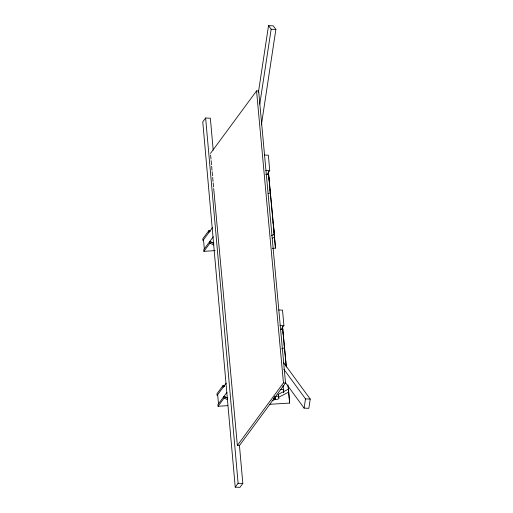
<?xml version="1.0" encoding="UTF-8"?>
<svg xmlns="http://www.w3.org/2000/svg" width="513" height="513" viewBox="0 0 513 513"><rect width="100%" height="100%" fill="white"/><g stroke="black" fill="none" stroke-linecap="round" stroke-linejoin="round"><path stroke-width="0.77" d="M258.353 92.718L268.536 25.65L273.262 25.842L275.879 29.414L261.386 124.89M259.77 104.184L271.153 29.228L268.536 25.65M283.356 362.345L310.237 399.082L308.839 408.322L304.106 408.13L305.511 398.896L283.817 369.245M210.465 153.451L256.551 90.897L258.642 90.981L285.536 382.98L239.456 445.534L237.365 445.451L213.703 188.553M237.365 445.451L283.452 382.897L256.551 90.897M213.196 150.123L210.362 118.208L205.636 118.009L202.763 121.895L235.223 487.151L239.949 487.35L242.822 483.464L239.436 445.342M212.51 227.599L202.924 240.52L202.776 238.846L208.829 230.664L210.189 231.299L208.804 230.696L208.977 232.338M213.318 236.705L203.751 249.645L203.898 251.325L215.088 250.626M203.898 251.325L209.952 243.143L209.804 241.463L213.883 243.367L209.772 241.501M266.863 174.529L269.735 170.643L268.363 155.195L264.426 155.029M226.201 383.173L217.089 395.452L216.941 393.779L222.995 385.596L224.354 386.231M227.009 392.278L217.916 404.577L218.063 406.258L227.657 405.655M218.063 406.258L224.117 398.075L223.963 396.395L227.368 397.985M281.028 329.461L283.901 325.575L282.528 310.128L278.591 309.961M235.223 487.151L238.103 483.265L205.636 118.009M271.345 235.698L274.186 234.242L274.449 237.218L272.32 238.308M278.328 394.709A0.911 0.353 -5.1 0 1 278.412 394.273L288.351 389.181L288.614 392.15L278.674 397.248A0.911 0.353 -5.1 0 0 278.597 397.684A2.61 1.007 -5.1 0 1 278.367 398.922A2.61 1.007 -5.1 0 1 275.263 399.39L272.044 400.647M268.145 193.664L270.3 192.856L270.011 189.63M281.592 348.866L284.465 347.788L284.176 344.569M272.3 248.33L275.481 248.132L275.212 245.156M280.284 389.585L283.471 389.386L283.74 392.419M269.793 404.302L289.64 403.064L289.377 400.089M271.153 29.228L275.879 29.414M283.452 382.897L285.536 382.98M305.511 398.896L310.237 399.082M265.798 170.476L269.735 170.643M265.708 174.484L268.581 174.606L268.35 172.022M279.963 325.409L283.901 325.575M280.592 329.449L282.746 329.538L282.458 326.313L286.26 366.68M238.103 483.265L242.822 483.464M275.269 399.377L274.885 397.145M224.335 386.257L222.963 385.629L223.142 387.27M223.937 396.434L227.362 397.992M209.952 243.143L213.876 244.977M224.117 398.075L227.387 399.601M285.613 382.852L304.106 408.13M268.395 171.759L274.487 236.044M268.37 172.176L275.481 248.132M282.56 326.691L286.344 367.045M288.21 386.302L288.652 390.977M287.973 384.84L289.64 403.064M283.035 385.282L283.708 392.387M210.612 155.041L210.984 159.036M211.132 160.627L211.497 164.615M211.645 166.212L212.01 170.201M212.158 171.797L212.523 175.786M212.671 177.383L213.042 181.371M213.184 182.968L213.555 186.956M288.383 388.008L289.39 399.839M283.08 332.244L283.368 335.47M273.455 225.13L273.192 222.161L275.224 244.906M268.915 177.312L269.203 180.538M278.412 394.273L278.674 397.248M278.399 395.452L278.597 397.684M274.788 397.145L274.981 399.377M274.686 397.152L274.885 399.383M274.59 397.165L274.788 399.396M274.493 397.177L274.686 399.409M274.397 397.197L274.596 399.422M274.301 397.216L274.5 399.447M274.211 397.242L274.327 399.492M274.115 398.037L274.25 399.524M274.064 398.062L274.192 399.544M217.672 394.702L218.487 403.808M203.507 239.77L204.321 248.876M278.482 395.703A2.61 1.007 -5.1 0 1 275 396.421"/></g></svg>
